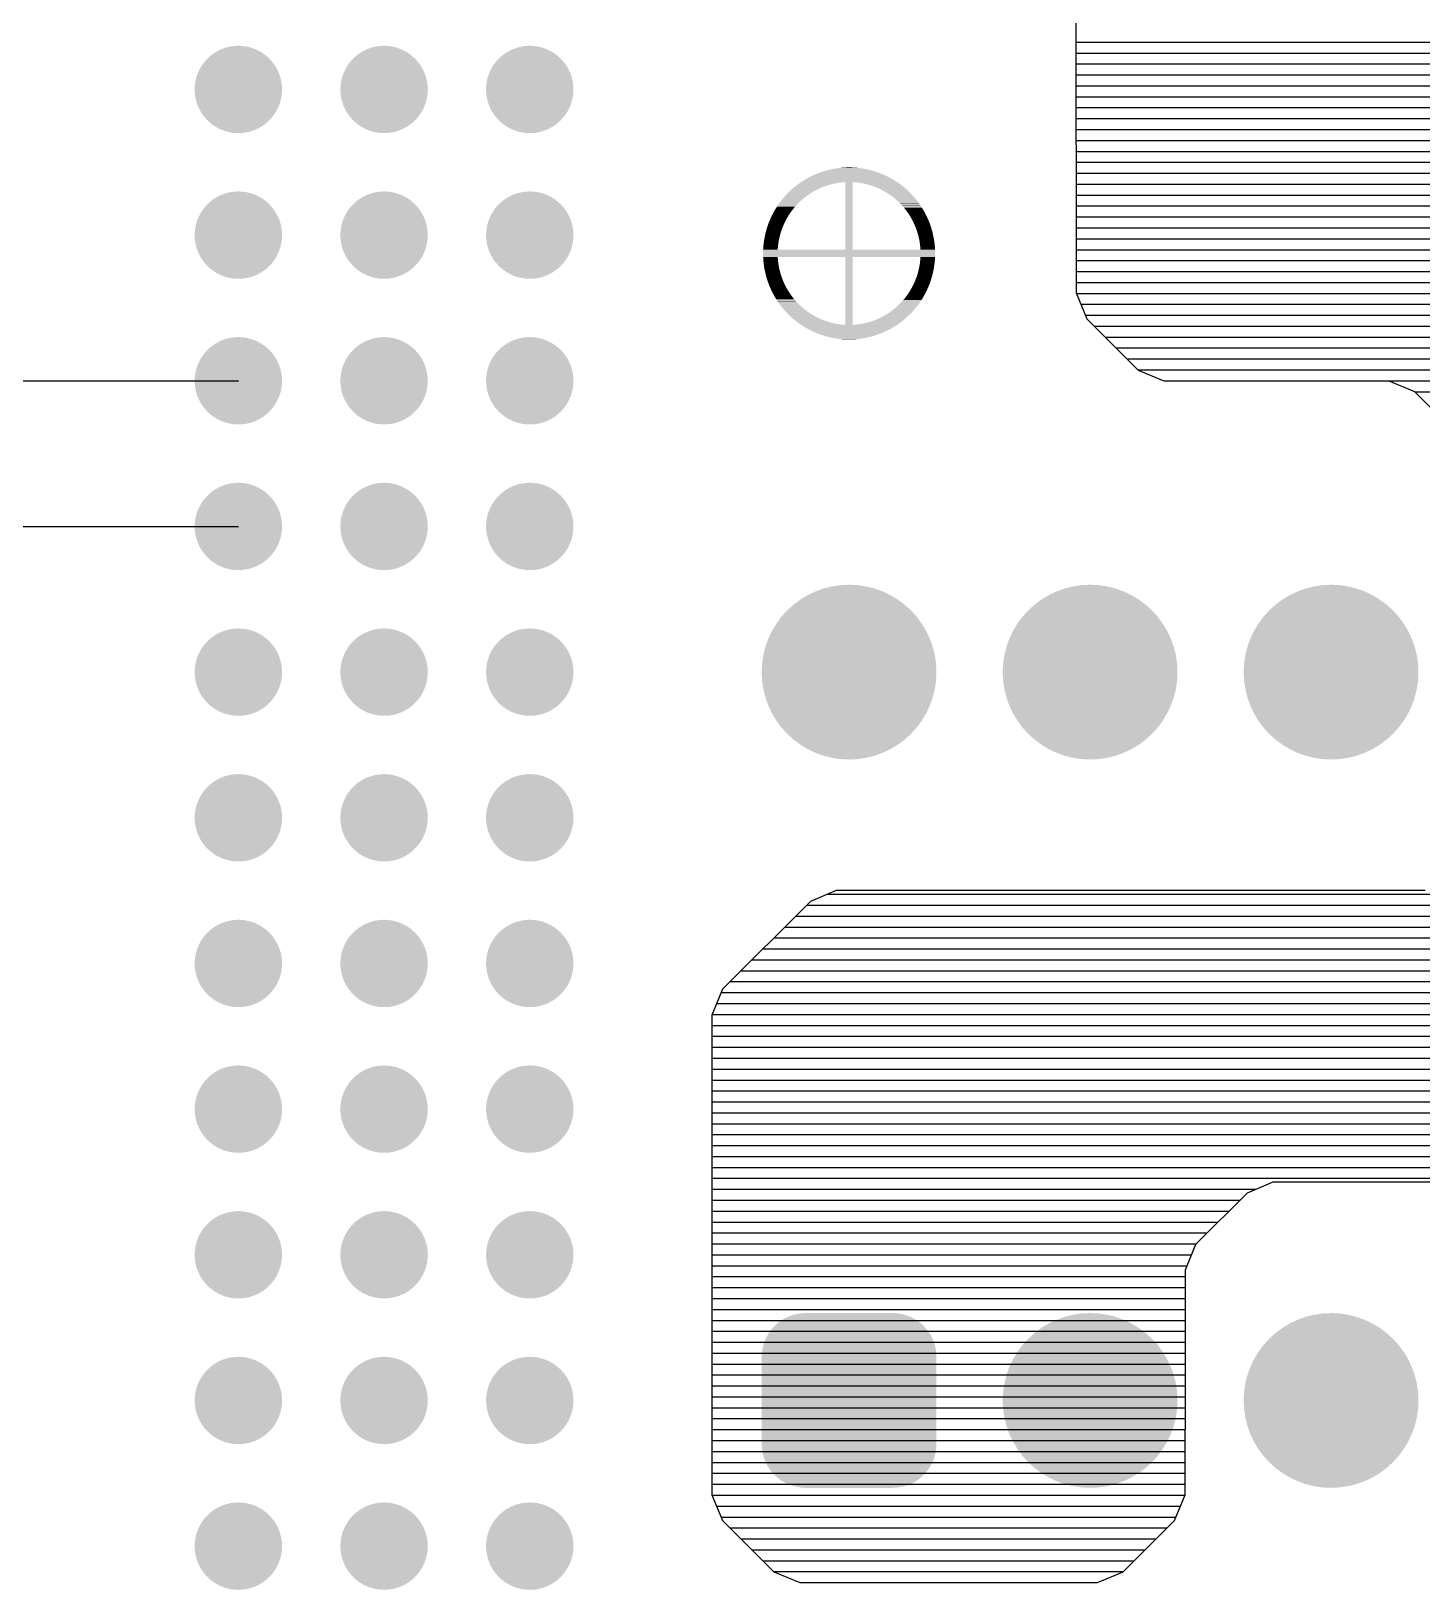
# Model space of a CAD drawing. Extents: x 295 to 953, y 10 to 290.
# Drawn here: x 576.49 to 600.73, y 161.01 to 188.19 of the extents above; entities that cross this region are included whole.
import ezdxf

# ---------------------------------------------------------------- set-up
doc = ezdxf.new("R2010")
doc.units = 0
doc.header["$LTSCALE"] = 5
doc.header["$MEASUREMENT"] = 0
doc.layers.get('0').update_dxf_attribs({"linetype": 'CONTINUOUS', "lineweight": 25})
doc.layers.add('DV-ABPB-A4_TOP', color=14, linetype='CONTINUOUS')

msp = doc.modelspace()

# ---------------------------------------------------------------- linework, layer by layer
at = {"color": 7}
for points, const_width in [([(579.719, 187.173, 1), (580.481, 187.173, 1)], 0.762), ([(582.259, 187.173, 1), (583.021, 187.173, 1)], 0.762), ([(584.799, 187.173, 1), (585.561, 187.173, 1)], 0.762), ([(579.719, 184.633, 1), (580.481, 184.633, 1)], 0.762), ([(582.259, 184.633, 1), (583.021, 184.633, 1)], 0.762), ([(584.799, 184.633, 1), (585.561, 184.633, 1)], 0.762), ([(579.719, 182.093, 1), (580.481, 182.093, 1)], 0.762), ([(582.259, 182.093, 1), (583.021, 182.093, 1)], 0.762), ([(584.799, 182.093, 1), (585.561, 182.093, 1)], 0.762), ([(579.719, 179.553, 1), (580.481, 179.553, 1)], 0.762), ([(582.259, 179.553, 1), (583.021, 179.553, 1)], 0.762), ([(584.799, 179.553, 1), (585.561, 179.553, 1)], 0.762), ([(589.985, 177.013, 1), (591.509, 177.013, 1)], 1.524), ([(594.187, 177.013, 1), (595.711, 177.013, 1)], 1.524), ([(598.388, 177.013, 1), (599.912, 177.013, 1)], 1.524), ([(579.719, 177.013, 1), (580.481, 177.013, 1)], 0.762), ([(582.259, 177.013, 1), (583.021, 177.013, 1)], 0.762), ([(584.799, 177.013, 1), (585.561, 177.013, 1)], 0.762), ([(579.719, 174.473, 1), (580.481, 174.473, 1)], 0.762), ([(582.259, 174.473, 1), (583.021, 174.473, 1)], 0.762), ([(584.799, 174.473, 1), (585.561, 174.473, 1)], 0.762), ([(579.719, 171.933, 1), (580.481, 171.933, 1)], 0.762), ([(582.259, 171.933, 1), (583.021, 171.933, 1)], 0.762), ([(584.799, 171.933, 1), (585.561, 171.933, 1)], 0.762), ([(579.719, 169.393, 1), (580.481, 169.393, 1)], 0.762), ([(582.259, 169.393, 1), (583.021, 169.393, 1)], 0.762), ([(584.799, 169.393, 1), (585.561, 169.393, 1)], 0.762), ([(579.719, 166.853, 1), (580.481, 166.853, 1)], 0.762), ([(582.259, 166.853, 1), (583.021, 166.853, 1)], 0.762), ([(584.799, 166.853, 1), (585.561, 166.853, 1)], 0.762), ([(594.187, 164.313, 1), (595.711, 164.313, 1)], 1.524), ([(598.388, 164.313, 1), (599.912, 164.313, 1)], 1.524), ([(579.719, 164.313, 1), (580.481, 164.313, 1)], 0.762), ([(582.259, 164.313, 1), (583.021, 164.313, 1)], 0.762), ([(584.799, 164.313, 1), (585.561, 164.313, 1)], 0.762), ([(579.719, 161.773, 1), (580.481, 161.773, 1)], 0.762), ([(582.259, 161.773, 1), (583.021, 161.773, 1)], 0.762), ([(584.799, 161.773, 1), (585.561, 161.773, 1)], 0.762)]:
    msp.add_lwpolyline(points, format="xyb", close=True, dxfattribs=dict(at, const_width=const_width))
for points in [[(589.993, 185.609), (590.024, 185.627), (591.502, 185.609), (591.471, 185.627)], [(590.024, 185.627), (590.041, 185.636), (591.471, 185.627), (591.453, 185.636)], [(590.041, 185.636), (590.073, 185.653), (591.453, 185.636), (591.422, 185.653)], [(590.073, 185.653), (590.09, 185.661), (591.422, 185.653), (591.404, 185.661)], [(590.09, 185.661), (590.123, 185.677), (591.404, 185.661), (591.372, 185.677)], [(590.123, 185.677), (590.14, 185.685), (591.372, 185.677), (591.354, 185.685)], [(590.14, 185.685), (590.174, 185.699), (591.354, 185.685), (591.322, 185.699)], [(590.174, 185.699), (590.191, 185.706), (591.322, 185.699), (591.303, 185.706)], [(590.191, 185.706), (590.225, 185.719), (591.303, 185.706), (591.27, 185.719)], [(590.225, 185.719), (590.243, 185.726), (591.27, 185.719), (591.251, 185.726)], [(590.243, 185.726), (590.277, 185.737), (591.251, 185.726), (591.218, 185.737)], [(590.277, 185.737), (590.295, 185.743), (591.218, 185.737), (591.199, 185.743)], [(590.295, 185.743), (590.33, 185.754), (591.199, 185.743), (591.166, 185.754)], [(590.33, 185.754), (590.348, 185.759), (591.166, 185.754), (591.146, 185.759)], [(590.348, 185.759), (590.383, 185.768), (591.146, 185.759), (591.112, 185.768)], [(590.383, 185.768), (590.401, 185.773), (591.112, 185.768), (591.092, 185.773)], [(590.401, 185.773), (590.437, 185.781), (591.092, 185.773), (591.058, 185.781)], [(590.437, 185.781), (590.455, 185.784), (591.058, 185.781), (591.038, 185.784)], [(590.455, 185.784), (590.492, 185.791), (591.038, 185.784), (591.004, 185.791)], [(590.492, 185.791), (590.51, 185.794), (591.004, 185.791), (590.984, 185.794)], [(590.51, 185.794), (590.547, 185.799), (590.984, 185.794), (590.95, 185.799)], [(590.547, 185.799), (590.564, 185.802), (590.95, 185.799), (590.928, 185.802)], [(590.564, 185.802), (590.602, 185.806), (590.928, 185.802), (590.895, 185.806)], [(590.602, 185.806), (590.619, 185.808), (590.895, 185.806), (590.873, 185.808)], [(590.619, 185.808), (590.658, 185.81), (590.873, 185.808), (590.84, 185.81)], [(590.658, 185.81), (590.674, 185.811), (590.84, 185.81), (590.815, 185.811)], [(590.674, 185.811), (590.718, 185.813), (590.815, 185.811), (590.785, 185.813)], [(590.718, 185.813), (590.729, 185.813), (590.785, 185.813), (590.729, 185.813)], [(589.649, 185.335), (589.672, 185.358), (590.034, 185.335), (590.069, 185.358)], [(589.672, 185.358), (589.687, 185.374), (590.069, 185.358), (590.095, 185.374)], [(589.687, 185.374), (589.698, 185.385), (590.095, 185.374), (590.112, 185.385)], [(589.698, 185.385), (589.724, 185.409), (590.112, 185.385), (590.155, 185.409)], [(589.724, 185.409), (589.727, 185.413), (590.155, 185.409), (590.161, 185.413)], [(589.727, 185.413), (589.749, 185.432), (590.161, 185.413), (590.2, 185.432)], [(589.749, 185.432), (589.768, 185.449), (590.2, 185.432), (590.237, 185.449)], [(589.768, 185.449), (589.773, 185.454), (590.237, 185.449), (590.246, 185.454)], [(589.773, 185.454), (589.797, 185.473), (590.246, 185.454), (590.292, 185.473)], [(589.797, 185.473), (589.811, 185.485), (590.292, 185.473), (590.324, 185.485)], [(589.811, 185.485), (589.818, 185.49), (590.324, 185.485), (590.339, 185.49)], [(589.818, 185.49), (589.838, 185.506), (590.339, 185.49), (590.387, 185.506)], [(589.838, 185.506), (589.854, 185.518), (590.387, 185.506), (590.432, 185.518)], [(589.854, 185.518), (589.856, 185.519), (590.432, 185.518), (590.436, 185.519)], [(589.856, 185.519), (589.872, 185.531), (590.436, 185.519), (590.485, 185.531)], [(589.872, 185.531), (589.886, 185.541), (590.485, 185.531), (590.534, 185.541)], [(589.886, 185.541), (589.896, 185.548), (590.534, 185.541), (590.584, 185.548)], [(589.896, 185.548), (589.899, 185.55), (590.584, 185.548), (590.602, 185.55)], [(589.899, 185.55), (589.905, 185.554), (590.602, 185.55), (590.634, 185.554)], [(589.905, 185.554), (589.91, 185.558), (590.634, 185.554), (590.684, 185.558)], [(589.91, 185.558), (589.93, 185.57), (591.584, 185.558), (591.566, 185.57)], [(589.93, 185.57), (589.946, 185.581), (591.566, 185.57), (591.549, 185.581)], [(589.946, 185.581), (589.976, 185.6), (591.549, 185.581), (591.519, 185.6)], [(589.976, 185.6), (589.993, 185.609), (591.519, 185.6), (591.502, 185.609)], [(590.684, 184.377), (590.684, 185.558), (590.811, 184.377), (590.811, 185.558)], [(590.829, 185.556), (590.811, 185.558), (591.586, 185.556), (591.584, 185.558)], [(590.88, 185.552), (590.829, 185.556), (591.592, 185.552), (591.586, 185.556)], [(590.929, 185.546), (590.88, 185.552), (591.602, 185.546), (591.592, 185.552)], [(590.967, 185.539), (590.929, 185.546), (591.611, 185.539), (591.602, 185.546)], [(590.979, 185.537), (590.967, 185.539), (591.614, 185.537), (591.611, 185.539)], [(591.028, 185.527), (590.979, 185.537), (591.628, 185.527), (591.614, 185.537)], [(591.077, 185.515), (591.028, 185.527), (591.645, 185.515), (591.628, 185.527)], [(591.104, 185.507), (591.077, 185.515), (591.656, 185.507), (591.645, 185.515)], [(591.125, 185.5), (591.104, 185.507), (591.664, 185.5), (591.656, 185.507)], [(591.173, 185.484), (591.125, 185.5), (591.684, 185.484), (591.664, 185.5)], [(591.203, 185.473), (591.173, 185.484), (591.699, 185.473), (591.684, 185.484)], [(591.22, 185.466), (591.203, 185.473), (591.707, 185.466), (591.699, 185.473)], [(591.266, 185.446), (591.22, 185.466), (591.73, 185.446), (591.707, 185.466)], [(591.285, 185.437), (591.266, 185.446), (591.741, 185.437), (591.73, 185.446)], [(591.311, 185.424), (591.285, 185.437), (591.755, 185.424), (591.741, 185.437)], [(591.356, 185.4), (591.311, 185.424), (591.781, 185.4), (591.755, 185.424)], [(591.358, 185.399), (591.356, 185.4), (591.782, 185.399), (591.781, 185.4)], [(591.399, 185.375), (591.358, 185.399), (591.806, 185.375), (591.782, 185.399)], [(591.422, 185.361), (591.399, 185.375), (591.821, 185.361), (591.806, 185.375)], [(591.441, 185.348), (591.422, 185.361), (591.833, 185.348), (591.821, 185.361)], [(589.452, 185.069), (589.464, 185.089), (589.757, 185.069), (589.772, 185.089)], [(589.464, 185.089), (589.481, 185.116), (589.772, 185.089), (589.795, 185.116)], [(589.481, 185.116), (589.488, 185.127), (589.795, 185.116), (589.804, 185.127)], [(589.488, 185.127), (589.511, 185.162), (589.804, 185.127), (589.836, 185.162)], [(589.511, 185.162), (589.513, 185.165), (589.836, 185.162), (589.838, 185.165)], [(589.513, 185.165), (589.538, 185.201), (589.838, 185.165), (589.873, 185.201)], [(589.538, 185.201), (589.543, 185.207), (589.873, 185.201), (589.88, 185.207)], [(589.543, 185.207), (589.565, 185.235), (589.88, 185.207), (589.91, 185.235)], [(589.565, 185.235), (589.577, 185.251), (589.91, 185.235), (589.928, 185.251)], [(589.577, 185.251), (589.591, 185.268), (589.928, 185.251), (589.947, 185.268)], [(589.591, 185.268), (589.612, 185.294), (589.947, 185.268), (589.979, 185.294)], [(589.612, 185.294), (589.618, 185.3), (589.979, 185.294), (589.987, 185.3)], [(589.618, 185.3), (589.645, 185.33), (589.987, 185.3), (590.027, 185.33)], [(589.645, 185.33), (589.649, 185.335), (590.027, 185.33), (590.034, 185.335)], [(591.481, 185.32), (591.441, 185.348), (591.859, 185.32), (591.833, 185.348)], [(591.483, 185.319), (591.481, 185.32), (591.86, 185.319), (591.859, 185.32)], [(591.523, 185.288), (591.483, 185.319), (591.887, 185.288), (591.86, 185.319)], [(591.534, 185.279), (591.523, 185.288), (591.895, 185.279), (591.887, 185.288)], [(591.561, 185.256), (591.534, 185.279), (591.913, 185.256), (591.895, 185.279)], [(591.584, 185.236), (591.561, 185.256), (591.93, 185.236), (591.913, 185.256)], [(591.599, 185.223), (591.584, 185.236), (591.94, 185.223), (591.93, 185.236)], [(591.631, 185.192), (591.599, 185.223), (591.963, 185.192), (591.94, 185.223)], [(591.635, 185.188), (591.631, 185.192), (591.966, 185.188), (591.963, 185.192)], [(591.669, 185.151), (591.635, 185.188), (591.991, 185.151), (591.966, 185.188)], [(591.674, 185.146), (591.669, 185.151), (591.995, 185.146), (591.991, 185.151)], [(591.703, 185.113), (591.674, 185.146), (592.016, 185.113), (591.995, 185.146)], [(591.713, 185.1), (591.703, 185.113), (592.024, 185.1), (592.016, 185.113)], [(591.734, 185.074), (591.713, 185.1), (592.04, 185.074), (592.024, 185.1)], [(589.324, 184.786), (589.335, 184.819), (589.595, 184.786), (589.609, 184.819)], [(589.335, 184.819), (589.34, 184.832), (589.609, 184.819), (589.615, 184.832)], [(589.34, 184.832), (589.355, 184.871), (589.615, 184.832), (589.633, 184.871)], [(589.355, 184.871), (589.358, 184.877), (589.633, 184.871), (589.636, 184.877)], [(589.358, 184.877), (589.376, 184.922), (589.636, 184.877), (589.66, 184.922)], [(589.377, 184.922), (589.397, 184.965), (589.66, 184.922), (589.686, 184.965)], [(589.397, 184.965), (589.4, 184.972), (589.686, 184.965), (589.69, 184.972)], [(589.4, 184.972), (589.418, 185.007), (589.69, 184.972), (589.713, 185.007)], [(589.418, 185.007), (589.425, 185.021), (589.713, 185.007), (589.722, 185.021)], [(589.425, 185.021), (589.44, 185.049), (589.722, 185.021), (589.742, 185.049)], [(589.44, 185.049), (589.452, 185.069), (589.742, 185.049), (589.757, 185.069)], [(591.75, 185.052), (591.734, 185.074), (592.052, 185.052), (592.04, 185.074)], [(591.764, 185.033), (591.75, 185.052), (592.063, 185.033), (592.052, 185.052)], [(591.784, 185.004), (591.764, 185.033), (592.079, 185.004), (592.063, 185.033)], [(591.792, 184.992), (591.784, 185.004), (592.085, 184.992), (592.079, 185.004)], [(591.815, 184.954), (591.792, 184.992), (592.103, 184.954), (592.085, 184.992)], [(591.819, 184.949), (591.815, 184.954), (592.106, 184.949), (592.103, 184.954)], [(591.844, 184.905), (591.819, 184.949), (592.125, 184.905), (592.106, 184.949)], [(591.844, 184.904), (591.844, 184.905), (592.126, 184.904), (592.125, 184.905)], [(591.867, 184.861), (591.844, 184.904), (592.144, 184.861), (592.126, 184.904)], [(591.87, 184.853), (591.867, 184.861), (592.147, 184.853), (592.144, 184.861)], [(591.888, 184.815), (591.87, 184.853), (592.161, 184.815), (592.147, 184.853)], [(591.894, 184.801), (591.888, 184.815), (592.166, 184.801), (592.161, 184.815)], [(589.259, 184.498), (589.266, 184.545), (589.515, 184.498), (589.523, 184.545)], [(589.266, 184.545), (589.267, 184.552), (589.523, 184.545), (589.525, 184.552)], [(589.267, 184.552), (589.274, 184.594), (589.525, 184.552), (589.534, 184.594)], [(589.274, 184.594), (589.277, 184.607), (589.534, 184.594), (589.537, 184.607)], [(589.277, 184.607), (589.284, 184.643), (589.537, 184.607), (589.546, 184.643)], [(589.284, 184.643), (589.288, 184.661), (589.546, 184.643), (589.551, 184.661)], [(589.288, 184.661), (589.296, 184.691), (589.551, 184.661), (589.56, 184.691)], [(589.296, 184.691), (589.302, 184.714), (589.56, 184.691), (589.568, 184.714)], [(589.302, 184.714), (589.309, 184.739), (589.568, 184.714), (589.576, 184.739)], [(589.309, 184.739), (589.318, 184.767), (589.576, 184.739), (589.587, 184.767)], [(589.318, 184.767), (589.324, 184.786), (589.587, 184.767), (589.595, 184.786)], [(591.907, 184.769), (591.894, 184.801), (592.176, 184.769), (592.166, 184.801)], [(591.914, 184.749), (591.907, 184.769), (592.183, 184.749), (592.176, 184.769)], [(591.925, 184.721), (591.914, 184.749), (592.19, 184.721), (592.183, 184.749)], [(591.933, 184.695), (591.925, 184.721), (592.198, 184.695), (592.19, 184.721)], [(591.94, 184.673), (591.933, 184.695), (592.203, 184.673), (592.198, 184.695)], [(591.949, 184.642), (591.94, 184.673), (592.211, 184.642), (592.203, 184.673)], [(591.954, 184.625), (591.949, 184.642), (592.214, 184.625), (592.211, 184.642)], [(591.962, 184.588), (591.954, 184.625), (592.222, 184.588), (592.214, 184.625)], [(591.965, 184.576), (591.962, 184.588), (592.224, 184.576), (592.222, 184.588)], [(591.974, 184.533), (591.965, 184.576), (592.231, 184.533), (592.224, 184.576)], [(589.248, 184.333), (589.249, 184.368), (592.247, 184.333), (592.246, 184.368)], [(589.248, 184.313), (589.248, 184.333), (592.247, 184.313), (592.247, 184.333)], [(589.248, 184.294), (589.248, 184.313), (592.247, 184.294), (592.247, 184.313)], [(589.249, 184.258), (589.248, 184.294), (592.246, 184.258), (592.247, 184.294)], [(589.249, 184.388), (589.25, 184.395), (589.504, 184.388), (589.504, 184.395)], [(589.249, 184.377), (589.249, 184.388), (589.503, 184.377), (589.504, 184.388)], [(589.249, 184.368), (589.249, 184.377), (592.246, 184.368), (592.246, 184.377)], [(589.25, 184.395), (589.253, 184.443), (589.504, 184.395), (589.508, 184.443)], [(589.253, 184.445), (589.259, 184.495), (589.509, 184.445), (589.515, 184.495)], [(589.253, 184.443), (589.253, 184.445), (589.508, 184.443), (589.509, 184.445)], [(589.259, 184.495), (589.259, 184.498), (589.515, 184.495), (589.515, 184.498)], [(591.975, 184.527), (591.974, 184.533), (592.232, 184.527), (592.231, 184.533)], [(591.982, 184.479), (591.975, 184.527), (592.238, 184.479), (592.232, 184.527)], [(591.982, 184.477), (591.982, 184.479), (592.238, 184.477), (592.238, 184.479)], [(591.988, 184.427), (591.982, 184.477), (592.243, 184.427), (592.238, 184.477)], [(591.988, 184.424), (591.988, 184.427), (592.243, 184.424), (592.243, 184.427)], [(591.992, 184.377), (591.988, 184.424), (592.246, 184.377), (592.243, 184.424)], [(589.249, 184.25), (589.249, 184.258), (592.246, 184.25), (592.246, 184.258)], [(589.252, 184.203), (589.249, 184.25), (589.506, 184.203), (589.503, 184.25)], [(589.252, 184.2), (589.252, 184.203), (589.507, 184.2), (589.506, 184.203)], [(589.256, 184.15), (589.252, 184.2), (589.512, 184.15), (589.507, 184.2)], [(589.257, 184.148), (589.256, 184.15), (589.513, 184.148), (589.512, 184.15)], [(589.263, 184.1), (589.257, 184.148), (589.52, 184.1), (589.513, 184.148)], [(589.264, 184.093), (589.263, 184.1), (589.521, 184.093), (589.52, 184.1)], [(589.271, 184.05), (589.264, 184.093), (589.53, 184.05), (589.521, 184.093)], [(589.273, 184.039), (589.271, 184.05), (589.532, 184.039), (589.53, 184.05)], [(589.28, 184.002), (589.273, 184.039), (589.541, 184.002), (589.532, 184.039)], [(589.284, 183.985), (589.28, 184.002), (589.546, 183.985), (589.541, 184.002)], [(590.684, 183.069), (590.684, 184.25), (590.811, 183.069), (590.811, 184.25)], [(591.949, 183.984), (591.958, 184.02), (592.21, 183.984), (592.218, 184.02)], [(591.958, 184.02), (591.961, 184.032), (592.218, 184.02), (592.221, 184.032)], [(591.961, 184.032), (591.97, 184.074), (592.221, 184.032), (592.228, 184.074)], [(591.97, 184.074), (591.972, 184.082), (592.228, 184.074), (592.229, 184.082)], [(591.972, 184.082), (591.979, 184.129), (592.229, 184.082), (592.236, 184.129)], [(591.979, 184.129), (591.98, 184.131), (592.236, 184.129), (592.236, 184.131)], [(591.98, 184.131), (591.986, 184.181), (592.236, 184.131), (592.241, 184.181)], [(591.986, 184.184), (591.991, 184.231), (592.242, 184.184), (592.245, 184.231)], [(591.986, 184.181), (591.986, 184.184), (592.241, 184.181), (592.242, 184.184)], [(591.991, 184.239), (591.992, 184.25), (592.245, 184.239), (592.246, 184.25)], [(591.991, 184.231), (591.991, 184.239), (592.245, 184.231), (592.245, 184.239)], [(589.292, 183.953), (589.284, 183.985), (589.555, 183.953), (589.546, 183.985)], [(589.297, 183.931), (589.292, 183.953), (589.562, 183.931), (589.555, 183.953)], [(589.304, 183.905), (589.297, 183.931), (589.57, 183.905), (589.562, 183.931)], [(589.312, 183.878), (589.304, 183.905), (589.58, 183.878), (589.57, 183.905)], [(589.319, 183.858), (589.312, 183.878), (589.588, 183.858), (589.58, 183.878)], [(589.329, 183.825), (589.319, 183.858), (589.601, 183.825), (589.588, 183.858)], [(589.334, 183.812), (589.329, 183.825), (589.607, 183.812), (589.601, 183.825)], [(589.348, 183.774), (589.334, 183.812), (589.625, 183.774), (589.607, 183.812)], [(589.351, 183.766), (589.348, 183.774), (589.628, 183.766), (589.625, 183.774)], [(589.369, 183.722), (589.351, 183.766), (589.651, 183.722), (589.628, 183.766)], [(591.835, 183.705), (591.858, 183.749), (592.118, 183.705), (592.137, 183.749)], [(591.858, 183.749), (591.861, 183.756), (592.137, 183.749), (592.14, 183.756)], [(591.861, 183.756), (591.88, 183.795), (592.14, 183.756), (592.155, 183.795)], [(591.88, 183.795), (591.886, 183.807), (592.155, 183.795), (592.159, 183.807)], [(591.886, 183.807), (591.9, 183.841), (592.159, 183.807), (592.171, 183.841)], [(591.9, 183.841), (591.907, 183.859), (592.171, 183.841), (592.177, 183.859)], [(591.907, 183.859), (591.918, 183.888), (592.177, 183.859), (592.185, 183.888)], [(591.918, 183.888), (591.927, 183.912), (592.185, 183.888), (592.193, 183.912)], [(591.927, 183.912), (591.935, 183.935), (592.193, 183.912), (592.199, 183.935)], [(591.935, 183.935), (591.944, 183.966), (592.199, 183.935), (592.206, 183.966)], [(591.944, 183.966), (591.949, 183.984), (592.206, 183.966), (592.21, 183.984)], [(589.369, 183.721), (589.369, 183.722), (589.651, 183.721), (589.651, 183.722)], [(589.389, 183.677), (589.369, 183.721), (589.676, 183.677), (589.651, 183.721)], [(589.391, 183.672), (589.389, 183.677), (589.679, 183.672), (589.676, 183.677)], [(589.41, 183.635), (589.391, 183.672), (589.703, 183.635), (589.679, 183.672)], [(589.416, 183.623), (589.41, 183.635), (589.711, 183.623), (589.703, 183.635)], [(589.432, 183.593), (589.416, 183.623), (589.731, 183.593), (589.711, 183.623)], [(589.442, 183.574), (589.432, 183.593), (589.745, 183.574), (589.731, 183.593)], [(589.455, 183.553), (589.442, 183.574), (589.761, 183.553), (589.745, 183.574)], [(589.47, 183.527), (589.455, 183.553), (589.782, 183.527), (589.761, 183.553)], [(589.479, 183.513), (589.47, 183.527), (589.792, 183.513), (589.782, 183.527)], [(589.5, 183.48), (589.479, 183.513), (589.821, 183.48), (589.792, 183.513)], [(589.503, 183.475), (589.5, 183.48), (589.825, 183.475), (589.821, 183.48)], [(589.529, 183.439), (589.503, 183.475), (589.86, 183.439), (589.825, 183.475)], [(591.622, 183.426), (591.657, 183.462), (591.956, 183.426), (591.982, 183.462)], [(591.657, 183.462), (591.659, 183.464), (591.982, 183.462), (591.984, 183.464)], [(591.659, 183.464), (591.691, 183.499), (591.984, 183.464), (592.007, 183.499)], [(591.691, 183.499), (591.7, 183.51), (592.007, 183.499), (592.014, 183.51)], [(591.7, 183.51), (591.723, 183.538), (592.014, 183.51), (592.031, 183.538)], [(591.723, 183.538), (591.737, 183.557), (592.031, 183.538), (592.043, 183.557)], [(591.737, 183.557), (591.753, 183.578), (592.043, 183.557), (592.054, 183.578)], [(591.753, 183.578), (591.772, 183.606), (592.054, 183.578), (592.07, 183.606)], [(591.772, 183.606), (591.782, 183.619), (592.07, 183.606), (592.077, 183.619)], [(591.782, 183.619), (591.805, 183.655), (592.077, 183.619), (592.095, 183.655)], [(591.805, 183.655), (591.809, 183.661), (592.095, 183.655), (592.098, 183.661)], [(591.809, 183.661), (591.834, 183.705), (592.098, 183.661), (592.118, 183.705)], [(589.532, 183.435), (589.529, 183.439), (589.864, 183.435), (589.86, 183.439)], [(589.555, 183.404), (589.532, 183.435), (589.896, 183.404), (589.864, 183.435)], [(589.565, 183.391), (589.555, 183.404), (589.91, 183.391), (589.896, 183.404)], [(589.581, 183.37), (589.565, 183.391), (589.933, 183.37), (589.91, 183.391)], [(589.6, 183.348), (589.581, 183.37), (589.96, 183.348), (589.933, 183.37)], [(589.608, 183.338), (589.6, 183.348), (589.972, 183.338), (589.96, 183.348)], [(589.635, 183.308), (589.608, 183.338), (590.012, 183.308), (589.972, 183.338)], [(589.636, 183.306), (589.635, 183.308), (590.014, 183.306), (590.012, 183.308)], [(589.662, 183.279), (589.636, 183.306), (590.053, 183.279), (590.014, 183.306)], [(589.674, 183.266), (589.662, 183.279), (590.073, 183.266), (590.053, 183.279)], [(589.688, 183.251), (589.674, 183.266), (590.096, 183.251), (590.073, 183.266)], [(589.713, 183.227), (589.688, 183.251), (590.137, 183.227), (590.096, 183.251)], [(589.714, 183.226), (589.713, 183.227), (590.139, 183.226), (590.137, 183.227)], [(589.74, 183.202), (589.714, 183.226), (590.183, 183.202), (590.139, 183.226)], [(589.754, 183.19), (589.74, 183.202), (590.209, 183.19), (590.183, 183.202)], [(589.765, 183.18), (589.754, 183.19), (590.229, 183.18), (590.209, 183.19)], [(589.788, 183.16), (589.765, 183.18), (590.275, 183.16), (590.229, 183.18)], [(591.258, 183.177), (591.295, 183.194), (591.727, 183.177), (591.745, 183.194)], [(591.295, 183.194), (591.333, 183.214), (591.745, 183.194), (591.768, 183.214)], [(591.333, 183.214), (591.339, 183.217), (591.768, 183.214), (591.771, 183.217)], [(591.339, 183.217), (591.383, 183.242), (591.771, 183.217), (591.797, 183.242)], [(591.383, 183.242), (591.4, 183.252), (591.797, 183.242), (591.807, 183.252)], [(591.4, 183.252), (591.426, 183.268), (591.807, 183.252), (591.823, 183.268)], [(591.426, 183.268), (591.461, 183.292), (591.823, 183.268), (591.846, 183.292)], [(591.461, 183.292), (591.468, 183.297), (591.846, 183.292), (591.85, 183.297)], [(591.468, 183.297), (591.508, 183.327), (591.85, 183.297), (591.877, 183.327)], [(591.508, 183.327), (591.516, 183.333), (591.877, 183.327), (591.883, 183.333)], [(591.516, 183.333), (591.547, 183.358), (591.883, 183.333), (591.903, 183.358)], [(591.547, 183.358), (591.567, 183.375), (591.903, 183.358), (591.918, 183.375)], [(591.567, 183.375), (591.585, 183.391), (591.918, 183.375), (591.93, 183.391)], [(591.585, 183.391), (591.615, 183.419), (591.93, 183.391), (591.952, 183.419)], [(591.615, 183.419), (591.622, 183.426), (591.952, 183.419), (591.956, 183.426)], [(589.796, 183.154), (589.788, 183.16), (590.292, 183.154), (590.275, 183.16)], [(589.81, 183.142), (589.796, 183.154), (590.322, 183.142), (590.292, 183.154)], [(589.831, 183.126), (589.81, 183.142), (590.369, 183.126), (590.322, 183.142)], [(589.839, 183.12), (589.831, 183.126), (590.391, 183.12), (590.369, 183.126)], [(589.85, 183.112), (589.839, 183.12), (590.418, 183.112), (590.391, 183.12)], [(589.867, 183.099), (589.85, 183.112), (590.466, 183.099), (590.418, 183.112)], [(589.881, 183.089), (589.867, 183.099), (590.516, 183.089), (590.466, 183.099)], [(589.883, 183.087), (589.881, 183.089), (590.527, 183.087), (590.516, 183.089)], [(589.893, 183.081), (589.883, 183.087), (590.565, 183.081), (590.527, 183.087)], [(589.902, 183.074), (589.893, 183.081), (590.615, 183.074), (590.565, 183.081)], [(589.909, 183.07), (589.902, 183.074), (590.665, 183.07), (590.615, 183.074)], [(589.91, 183.069), (589.909, 183.07), (590.684, 183.069), (590.665, 183.07)], [(589.929, 183.056), (589.91, 183.069), (591.565, 183.056), (591.585, 183.069)], [(589.946, 183.046), (589.929, 183.056), (591.549, 183.046), (591.565, 183.056)], [(589.976, 183.027), (589.946, 183.046), (591.518, 183.027), (591.549, 183.046)], [(589.993, 183.017), (589.976, 183.027), (591.502, 183.017), (591.518, 183.027)], [(590.024, 182.999), (589.993, 183.017), (591.47, 182.999), (591.502, 183.017)], [(590.041, 182.99), (590.024, 182.999), (591.454, 182.99), (591.47, 182.999)], [(590.073, 182.974), (590.041, 182.99), (591.422, 182.974), (591.454, 182.99)], [(590.091, 182.965), (590.073, 182.974), (591.405, 182.965), (591.422, 182.974)], [(590.122, 182.95), (590.091, 182.965), (591.372, 182.95), (591.405, 182.965)], [(590.141, 182.942), (590.122, 182.95), (591.355, 182.942), (591.372, 182.95)], [(590.173, 182.928), (590.141, 182.942), (591.321, 182.928), (591.355, 182.942)], [(590.192, 182.92), (590.173, 182.928), (591.304, 182.92), (591.321, 182.928)], [(590.224, 182.908), (590.192, 182.92), (591.27, 182.908), (591.304, 182.92)], [(590.811, 183.069), (590.861, 183.073), (591.585, 183.069), (591.59, 183.073)], [(590.861, 183.073), (590.892, 183.076), (591.59, 183.073), (591.595, 183.076)], [(590.892, 183.076), (590.911, 183.078), (591.595, 183.076), (591.598, 183.078)], [(590.911, 183.078), (590.961, 183.086), (591.598, 183.078), (591.609, 183.086)], [(590.961, 183.086), (591.01, 183.095), (591.609, 183.086), (591.622, 183.095)], [(591.01, 183.095), (591.059, 183.107), (591.622, 183.095), (591.639, 183.107)], [(591.059, 183.107), (591.063, 183.108), (591.639, 183.107), (591.64, 183.108)], [(591.063, 183.108), (591.108, 183.121), (591.64, 183.108), (591.656, 183.121)], [(591.108, 183.121), (591.155, 183.136), (591.656, 183.121), (591.677, 183.136)], [(591.155, 183.136), (591.171, 183.142), (591.677, 183.136), (591.684, 183.142)], [(591.171, 183.142), (591.203, 183.154), (591.684, 183.142), (591.698, 183.154)], [(591.203, 183.154), (591.249, 183.173), (591.698, 183.154), (591.721, 183.173)], [(591.249, 183.173), (591.258, 183.177), (591.721, 183.173), (591.727, 183.177)], [(590.243, 182.901), (590.224, 182.908), (591.252, 182.901), (591.27, 182.908)], [(590.277, 182.889), (590.243, 182.901), (591.217, 182.889), (591.252, 182.901)], [(590.296, 182.883), (590.277, 182.889), (591.2, 182.883), (591.217, 182.889)], [(590.329, 182.873), (590.296, 182.883), (591.165, 182.873), (591.2, 182.883)], [(590.349, 182.868), (590.329, 182.873), (591.147, 182.868), (591.165, 182.873)], [(590.383, 182.858), (590.349, 182.868), (591.111, 182.858), (591.147, 182.868)], [(590.402, 182.854), (590.383, 182.858), (591.093, 182.854), (591.111, 182.858)], [(590.436, 182.846), (590.402, 182.854), (591.057, 182.846), (591.093, 182.854)], [(590.457, 182.842), (590.436, 182.846), (591.039, 182.842), (591.057, 182.846)], [(590.491, 182.836), (590.457, 182.842), (591.003, 182.836), (591.039, 182.842)], [(590.511, 182.832), (590.491, 182.836), (590.985, 182.832), (591.003, 182.836)], [(590.545, 182.827), (590.511, 182.832), (590.948, 182.827), (590.985, 182.832)], [(590.566, 182.825), (590.545, 182.827), (590.93, 182.825), (590.948, 182.827)], [(590.6, 182.821), (590.566, 182.825), (590.893, 182.821), (590.93, 182.825)], [(590.622, 182.819), (590.6, 182.821), (590.876, 182.819), (590.893, 182.821)], [(590.655, 182.816), (590.622, 182.819), (590.836, 182.816), (590.876, 182.819)], [(590.68, 182.815), (590.655, 182.816), (590.82, 182.815), (590.836, 182.816)], [(590.71, 182.814), (590.68, 182.815), (590.777, 182.814), (590.82, 182.815)], [(590.765, 182.813), (590.71, 182.814), (590.765, 182.813), (590.777, 182.814)], [(589.676, 165.769), (589.741, 165.797), (591.825, 165.769), (591.747, 165.797)], [(589.741, 165.797), (589.796, 165.811), (591.747, 165.797), (591.708, 165.811)], [(589.796, 165.811), (589.861, 165.827), (591.708, 165.811), (591.62, 165.827)], [(589.861, 165.827), (589.938, 165.833), (591.62, 165.827), (591.586, 165.833)], [(589.938, 165.833), (589.985, 165.837), (591.586, 165.833), (591.509, 165.837)], [(589.353, 165.5), (589.383, 165.538), (592.139, 165.5), (592.114, 165.538)], [(589.383, 165.538), (589.43, 165.597), (592.114, 165.538), (592.062, 165.597)], [(589.43, 165.597), (589.467, 165.631), (592.062, 165.597), (592.031, 165.631)], [(589.467, 165.631), (589.522, 165.68), (592.031, 165.631), (591.969, 165.68)], [(589.522, 165.68), (589.565, 165.708), (591.969, 165.68), (591.934, 165.708)], [(589.565, 165.708), (589.627, 165.748), (591.934, 165.708), (591.863, 165.748)], [(589.627, 165.748), (589.676, 165.769), (591.863, 165.748), (591.825, 165.769)], [(589.236, 165.199), (589.25, 165.274), (592.261, 165.199), (592.242, 165.274)], [(589.25, 165.274), (589.266, 165.32), (592.242, 165.274), (592.231, 165.32)], [(589.266, 165.32), (589.292, 165.391), (592.231, 165.32), (592.2, 165.391)], [(589.292, 165.391), (589.316, 165.434), (592.2, 165.391), (592.182, 165.434)], [(589.316, 165.434), (589.353, 165.5), (592.182, 165.434), (592.139, 165.5)], [(589.223, 165.075), (589.227, 165.152), (592.271, 165.075), (592.265, 165.152)], [(589.223, 163.551), (589.223, 165.075), (592.271, 163.551), (592.271, 165.075)], [(589.227, 165.152), (589.236, 165.199), (592.265, 165.152), (592.261, 165.199)], [(589.23, 163.475), (589.223, 163.551), (592.268, 163.475), (592.271, 163.551)], [(589.234, 163.427), (589.23, 163.475), (592.259, 163.427), (592.268, 163.475)], [(589.252, 163.352), (589.234, 163.427), (592.245, 163.352), (592.259, 163.427)], [(589.264, 163.307), (589.252, 163.352), (592.229, 163.307), (592.245, 163.352)], [(589.295, 163.235), (589.264, 163.307), (592.203, 163.235), (592.229, 163.307)], [(589.313, 163.193), (589.295, 163.235), (592.179, 163.193), (592.203, 163.235)], [(589.355, 163.127), (589.313, 163.193), (592.142, 163.127), (592.179, 163.193)], [(589.38, 163.088), (589.355, 163.127), (592.111, 163.088), (592.142, 163.127)], [(589.433, 163.03), (589.38, 163.088), (592.065, 163.03), (592.111, 163.088)], [(589.464, 162.996), (589.433, 163.03), (592.027, 162.996), (592.065, 163.03)], [(589.526, 162.946), (589.464, 162.996), (591.973, 162.946), (592.027, 162.996)], [(589.561, 162.918), (589.526, 162.946), (591.929, 162.918), (591.973, 162.946)], [(589.632, 162.879), (589.561, 162.918), (591.868, 162.879), (591.929, 162.918)], [(589.67, 162.858), (589.632, 162.879), (591.819, 162.858), (591.868, 162.879)], [(589.748, 162.83), (589.67, 162.858), (591.754, 162.83), (591.819, 162.858)], [(589.787, 162.816), (589.748, 162.83), (591.698, 162.816), (591.754, 162.83)], [(589.875, 162.799), (589.787, 162.816), (591.633, 162.799), (591.698, 162.816)], [(589.909, 162.793), (589.875, 162.799), (591.557, 162.793), (591.633, 162.799)], [(589.985, 162.789), (589.909, 162.793), (591.509, 162.789), (591.557, 162.793)]]:
    msp.add_solid(points, dxfattribs=at)
at = {"layer": 'DV-ABPB-A4_TOP', "color": 7}
for p, q in [((594.702, 191.354), (594.705, 183.625)), ((594.702, 187.999), (609.945, 187.999)), ((594.702, 187.808), (609.945, 187.808)), ((594.702, 187.618), (609.945, 187.618)), ((594.705, 187.427), (609.945, 187.427)), ((594.705, 187.237), (609.945, 187.237)), ((594.705, 187.046), (609.945, 187.046)), ((594.705, 186.856), (607.285, 186.856)), ((594.705, 186.665), (606.541, 186.665)), ((594.705, 186.475), (606.175, 186.475)), ((594.705, 186.284), (605.911, 186.284)), ((594.705, 186.094), (605.705, 186.094)), ((594.705, 185.903), (605.54, 185.903)), ((594.705, 185.713), (605.403, 185.713)), ((594.705, 185.522), (605.291, 185.522)), ((594.705, 185.332), (605.2, 185.332)), ((594.705, 185.141), (605.126, 185.141)), ((594.705, 184.951), (605.07, 184.951)), ((594.705, 184.76), (605.027, 184.76)), ((594.705, 184.57), (605.002, 184.57)), ((594.705, 184.379), (604.992, 184.379)), ((594.705, 184.189), (604.997, 184.189)), ((594.705, 183.998), (605.015, 183.998)), ((594.705, 183.808), (605.048, 183.808)), ((594.705, 183.625), (594.89, 183.175)), ((594.707, 183.617), (605.093, 183.617)), ((594.786, 183.427), (605.157, 183.427)), ((594.865, 183.236), (605.238, 183.236)), ((594.89, 183.175), (595.787, 182.279)), ((595.022, 183.046), (605.34, 183.046)), ((595.213, 182.855), (605.462, 182.855)), ((595.403, 182.665), (605.614, 182.665)), ((595.594, 182.474), (605.797, 182.474)), ((571.845, 182.093), (580.1, 182.093)), ((595.784, 182.284), (606.025, 182.284)), ((595.787, 182.279), (596.236, 182.093)), ((596.236, 182.093), (606.328, 182.093)), ((596.236, 182.093), (600.156, 182.093)), ((600.156, 182.093), (600.605, 181.905)), ((600.605, 181.905), (602.137, 180.374)), ((600.608, 181.903), (606.785, 181.903)), ((570.575, 179.553), (580.1, 179.553)), ((590.521, 173.203), (590.072, 173.015)), ((590.369, 173.14), (609.942, 173.14)), ((600.791, 173.203), (590.521, 173.203)), ((590.072, 173.015), (588.54, 171.484)), ((590.006, 172.949), (609.942, 172.949)), ((589.815, 172.759), (609.942, 172.759)), ((589.434, 172.378), (609.942, 172.378)), ((589.625, 172.568), (609.942, 172.568)), ((589.244, 172.187), (609.942, 172.187)), ((588.863, 171.806), (609.942, 171.806)), ((589.053, 171.997), (609.942, 171.997)), ((588.672, 171.616), (609.942, 171.616)), ((588.54, 171.484), (588.355, 171.034)), ((588.436, 171.235), (609.942, 171.235)), ((588.515, 171.425), (609.942, 171.425)), ((588.355, 171.034), (588.355, 162.67)), ((588.357, 171.044), (609.942, 171.044)), ((588.355, 170.854), (609.942, 170.854)), ((588.355, 170.663), (609.942, 170.663)), ((588.355, 170.473), (609.942, 170.473)), ((588.355, 170.282), (609.94, 170.282)), ((588.355, 170.092), (609.861, 170.092)), ((588.355, 169.901), (609.782, 169.901)), ((588.355, 169.711), (609.625, 169.711)), ((588.355, 169.52), (609.434, 169.52)), ((588.355, 169.33), (609.244, 169.33)), ((588.355, 169.139), (609.053, 169.139)), ((588.355, 168.949), (608.863, 168.949)), ((588.355, 168.758), (608.672, 168.758)), ((588.355, 168.568), (608.482, 168.568)), ((588.355, 168.377), (608.291, 168.377)), ((588.355, 168.187), (607.928, 168.187)), ((588.355, 167.996), (597.834, 167.996)), ((597.692, 167.935), (598.141, 168.123)), ((598.141, 168.123), (607.776, 168.123)), ((588.355, 167.806), (597.562, 167.806)), ((596.795, 167.039), (597.692, 167.935)), ((588.355, 167.615), (597.372, 167.615)), ((588.355, 167.425), (597.181, 167.425)), ((588.355, 167.234), (596.991, 167.234)), ((588.355, 167.044), (596.8, 167.044)), ((596.61, 166.589), (596.795, 167.039)), ((588.355, 166.853), (596.716, 166.853)), ((588.355, 166.663), (596.638, 166.663)), ((588.355, 166.472), (596.61, 166.472)), ((596.61, 164.948), (596.61, 166.589)), ((588.355, 166.282), (596.61, 166.282)), ((588.355, 166.091), (596.61, 166.091)), ((588.355, 165.901), (596.61, 165.901)), ((588.355, 165.71), (596.61, 165.71)), ((588.355, 165.52), (596.61, 165.52)), ((588.355, 165.329), (596.61, 165.329)), ((588.355, 165.139), (596.61, 165.139)), ((588.355, 164.948), (596.61, 164.948)), ((588.355, 164.758), (596.607, 164.758)), ((596.607, 162.67), (596.61, 164.948)), ((588.355, 164.567), (596.607, 164.567)), ((588.355, 164.377), (596.607, 164.377)), ((588.355, 164.186), (596.607, 164.186)), ((588.355, 163.996), (596.607, 163.996)), ((588.355, 163.805), (596.607, 163.805)), ((588.355, 163.615), (596.607, 163.615)), ((588.355, 163.424), (596.607, 163.424)), ((588.355, 163.234), (596.607, 163.234)), ((588.355, 163.043), (596.607, 163.043)), ((588.355, 162.853), (596.607, 162.853)), ((588.355, 162.67), (588.54, 162.22)), ((588.357, 162.662), (596.605, 162.662)), ((596.422, 162.22), (596.607, 162.67)), ((588.436, 162.472), (596.526, 162.472)), ((588.515, 162.281), (596.447, 162.281)), ((588.54, 162.22), (589.437, 161.324)), ((588.672, 162.091), (596.29, 162.091)), ((595.525, 161.324), (596.422, 162.22)), ((588.863, 161.9), (596.099, 161.9)), ((589.053, 161.71), (595.909, 161.71)), ((589.244, 161.519), (595.718, 161.519)), ((589.434, 161.329), (595.528, 161.329)), ((589.437, 161.324), (589.886, 161.138)), ((595.076, 161.138), (595.525, 161.324)), ((589.886, 161.138), (595.076, 161.138)), ((589.886, 161.138), (595.076, 161.138))]:
    msp.add_line(p, q, dxfattribs=at)

doc.saveas('drawing.dxf')
